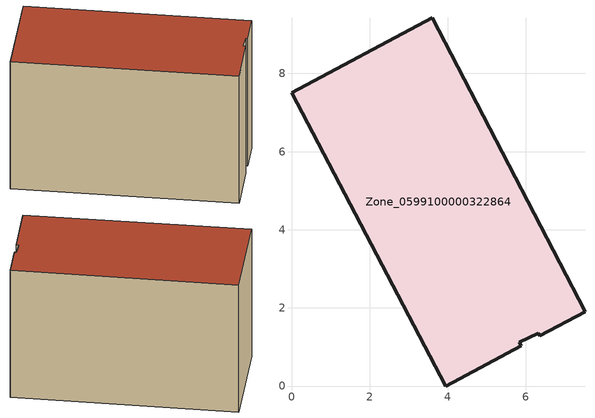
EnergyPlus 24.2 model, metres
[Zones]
Zone_0599100000322864
 floor ground (C_G): 6.35,1.28 6.32,1.35 5.83,1.13 5.88,1.03 3.95,0 0,7.5 3.6,9.42 7.51,1.9 z0
 wall outside (C_F): 6.35,1.28 7.51,1.9 3.6,9.42 0,7.5 3.95,0 5.88,1.03 5.83,1.13 6.32,1.35 6.35,1.28 z0:5.41
 roof outside (C_R): 6.32,1.35 6.35,1.28 7.51,1.9 3.6,9.42 0,7.5 3.95,0 5.88,1.03 5.83,1.13 z5.41
[BUILDING]
Pand.0599100000322864: North Axis=0; Terrain=City; Loads Convergence Tolerance Value=0.04; Temperature Convergence Tolerance Value=0.4; Solar Distribution=FullExterior; Maximum Number of Warmup Days=25; Minimum Number of Warmup Days=1
[Site:Location]
Rotterdam.The.Hague.AP_ZH_NLD Design_Conditions: Latitude=51.96; Longitude=4.45; Time Zone=1; Elevation=-4.5
[SITE:GROUNDTEMPERATURE:BUILDINGSURFACE]
18, 18, 18, 18, 18, 18, 18, 18, 18, 18, 18, 18
[MATERIAL] Thermal Absorptance=0.9; Solar Absorptance=0.7; Visible Absorptance=0.7
Name | Roughness | Thickness | Conductivity | Density | Specific Heat
G.TI.1946 | MediumSmooth | 0.15 | 1 | 540 | 1210
F.TI.1946 | Rough | 0.3 | 0.857143 | 1920 | 840
R.TI.1946 | MediumRough | 0.2 | 0.1 | 1500 | 1000
[CONSTRUCTION]
C_G: G.TI.1946
C_F: F.TI.1946
C_R: R.TI.1946
[ZONE]
Zone_0599100000322864: Type=1; Multiplier=1; Ceiling Height=Autocalculate; Volume=Autocalculate; Floor Area=autocalculate; Part of Total Floor Area=Yes
[ZONEINFILTRATION:DESIGNFLOWRATE]
Infil_Zone_0599100000322864: Zone or ZoneList or Space or SpaceList=Zone_0599100000322864; Schedule=AlwaysOn; Design Flow Rate Calculation Method=Flow/Area; Flow Rate per Floor Area=0.003; Constant Term Coefficient=1; Temperature Term Coefficient=0; Velocity Term Coefficient=0; Velocity Squared Term Coefficient=0
[HVACTEMPLATE:ZONE:IDEALLOADSAIRSYSTEM]
Zone_0599100000322864: Maximum Heating Supply Air Temperature=50; Minimum Cooling Supply Air Temperature=13; Maximum Heating Supply Air Humidity Ratio=0.0156; Minimum Cooling Supply Air Humidity Ratio=0.0077; Heating Limit=NoLimit; Cooling Limit=NoLimit; Dehumidification Control Type=ConstantSensibleHeatRatio; Cooling Sensible Heat Ratio=0.7; Dehumidification Setpoint=60; Humidification Control Type=None; Humidification Setpoint=30; Outdoor Air Method=None; Outdoor Air Flow Rate per Person=0.00944; Outdoor Air Flow Rate per Zone Floor Area=0; Outdoor Air Flow Rate per Zone=0; Demand Controlled Ventilation Type=None; Outdoor Air Economizer Type=NoEconomizer; Heat Recovery Type=None; Sensible Heat Recovery Effectiveness=0.7; Latent Heat Recovery Effectiveness=0.65
[ZONECONTROL:THERMOSTAT]
ThermostatControl_Zone_0599100000322864: Zone or ZoneList=Zone_0599100000322864; Control Type Schedule=DualSetpointControlType; Control 1=Thermostat_Zone_0599100000322864; Temperature Difference Between Cutout And Setpoint=0
[THERMOSTATSETPOINT:DUALSETPOINT]
Thermostat_Zone_0599100000322864: Heating Setpoint Temperature Schedule=HeatingSetpoint_Zone_0599100000322864; Cooling Setpoint Temperature Schedule=CoolingSetpoint_Zone_0599100000322864
[SCHEDULE:COMPACT]
HeatingSetpoint_Zone_0599100000322864: Through: 12/31, For: AllDays, Until: 24:00, 21
CoolingSetpoint_Zone_0599100000322864: Through: 12/31, For: AllDays, Until: 24:00, 24
DualSetpointControlType: Through: 12/31, For: AllDays, Until: 24:00, 4
AlwaysOn: Through: 12/31, For: AllDays, Until: 24:00, 1
